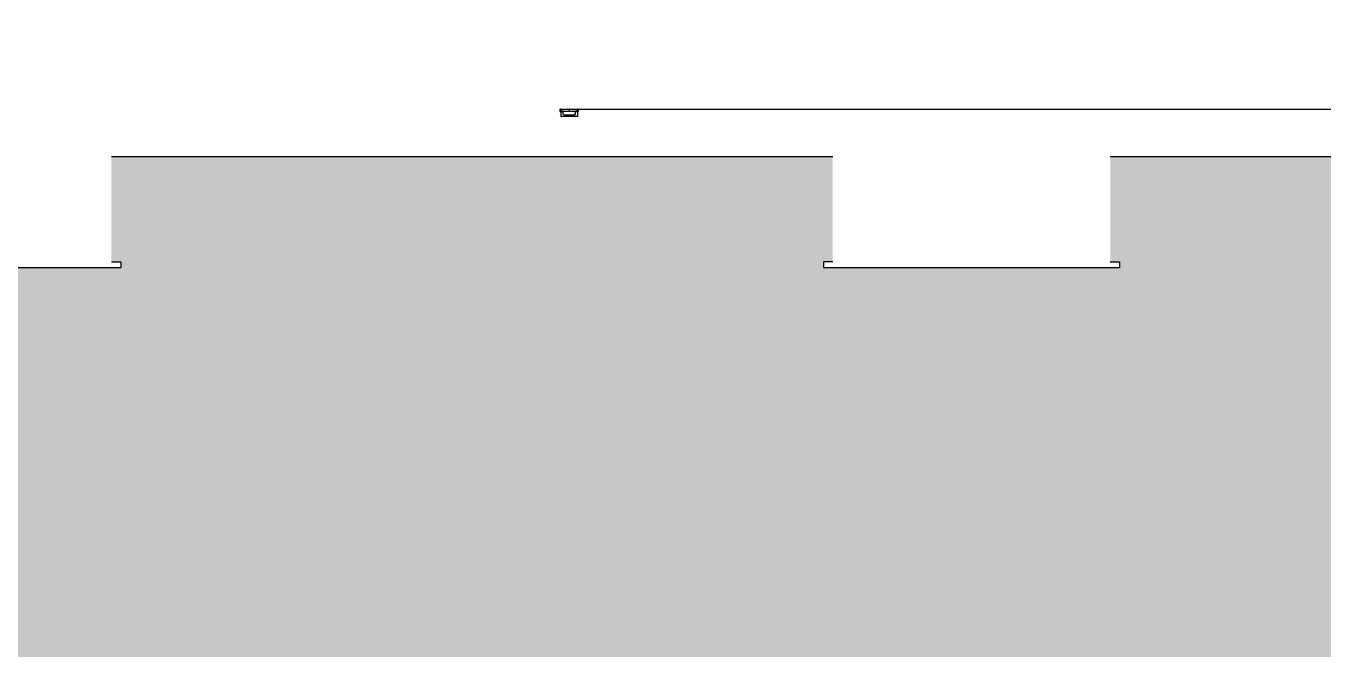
# Model space of a CAD drawing. Header units: millimetres. Extents: x 17311 to 801382, y -242618 to -104888.
# Drawn here: x 95470 to 109497, y -162158 to -155338 of the extents above; entities that cross this region are included whole.
import ezdxf

# ---------------------------------------------------------------- set-up
doc = ezdxf.new("R2010")
doc.units = ezdxf.units.MM
doc.header["$LTSCALE"] = 250
for name, color, linetype in [('A-ETC-9', 9, 'Continuous'), ('A-FIN', 6, 'Continuous'), ('A-버림CONC', 4, 'Continuous'), ('TR', 7, 'Continuous'), ('지반', 254, 'Continuous')]:
    doc.layers.add(name, color=color, linetype=linetype)

# ---------------------------------------------------------------- blocks, each defined once
blk = doc.blocks.new('*U231')
at = {"layer": 'A-ETC-9'}
for p, q in [((6, 170), (6, 147)), ((6, 170), (9, 170)), ((6, 147), (36, 147)), ((9, 170), (9, 150)), ((9, 150), (204, 150)), ((36, 150), (9, 150)), ((13, 170), (200, 170)), ((17, 170), (13, 170)), ((13, 170), (13, 150)), ((13, 150), (17, 150)), ((16, 147), (16, 90)), ((17, 150), (17, 170)), ((36, 150), (36, 120)), ((36, 147), (36, 150)), ((108, 170), (104, 170)), ((104, 170), (104, 150)), ((104, 150), (108, 150)), ((108, 150), (108, 170)), ((176, 120), (176, 150)), ((204, 150), (176, 150)), ((176, 150), (176, 147)), ((176, 147), (206, 147)), ((200, 170), (196, 170)), ((196, 170), (196, 150)), ((196, 150), (200, 150)), ((196, 147), (196, 90)), ((200, 150), (200, 170)), ((204, 150), (204, 170)), ((204, 170), (206, 170)), ((206, 147), (206, 170)), ((196, 90), (16, 90)), ((36, 120), (47, 110)), ((47, 110), (167, 110)), ((167, 110), (176, 120))]:
    blk.add_line(p, q, dxfattribs=at)

msp = doc.modelspace()

# ---------------------------------------------------------------- hatches: boundary and pattern name
at = {"layer": '지반'}
h = msp.add_hatch(dxfattribs=at)
h.set_pattern_fill('EARTH', color=251, scale=70, angle=45)
h.paths.add_polyline_path([(19867.6, -155938.1), (19867.6, -162158.4), (170632.4, -162158.4), (170632.4, -155338.1), (155918.4, -155338.1), (155918.4, -156058.1), (155968.4, -156058.1), (155968.4, -156118.1), (155248.4, -156118.1), (155248.4, -156058.1), (155348.4, -156058.1), (155348.4, -155818.1), (154340.3, -155818.1), (154340.3, -156958.1), (154440.3, -156958.1), (154440.3, -157018.1), (151100.3, -157018.1), (151100.3, -156958.1), (151200.3, -156958.1), (151200.3, -155818.1), (147765.3, -155818.1), (147765.3, -156458.1), (147865.3, -156458.1), (147865.3, -156518.1), (146025.3, -156518.1), (146025.3, -156458.1), (146125.3, -156458.1), (146125.3, -155748.1), (134795.3, -155748.1), (134795.3, -157288.1), (134895.3, -157288.1), (134895.3, -157348.1), (134095.3, -157348.1), (134095.3, -157288.1), (134195.3, -157288.1), (134195.3, -156748.1), (127595.3, -156748.1), (127595.3, -157288.1), (127695.3, -157288.1), (127695.3, -157348.1), (126895.3, -157348.1), (126895.3, -157288.1), (126995.3, -157288.1), (126995.3, -156748.1), (117995.3, -156748.1), (117995.3, -157888.1), (118095.3, -157888.1), (118095.3, -157948.1), (114895.3, -157948.1), (114895.3, -157888.1), (114995.3, -157888.1), (114995.3, -156748.1), (107195.3, -156748.1), (107195.3, -157888.1), (107295.3, -157888.1), (107295.3, -157948.1), (104095.3, -157948.1), (104095.3, -157888.1), (104195.3, -157888.1), (104195.3, -156748.1), (96395.3, -156748.1), (96395.3, -157888.1), (96495.3, -157888.1), (96495.3, -157948.1), (93295.3, -157948.1), (93295.3, -157888.1), (93395.3, -157888.1), (93395.3, -156748.1), (92095.3, -156748.1), (92095.3, -157088.1), (92195.3, -157088.1), (92195.3, -157148.1), (90495.3, -157148.1), (90495.3, -157088.1), (90595.3, -157088.1), (90595.3, -156388.1), (91195.3, -156388.1), (91195.3, -155748.1), (86975.3, -155748.1), (86905.3, -155818.1), (85665.3, -155818.1), (85665.3, -156758.1), (85765.3, -156758.1), (85765.3, -156818.1), (82425.3, -156818.1), (82425.3, -156758.1), (82525.3, -156758.1), (82525.3, -155818.1), (80915.3, -155818.1), (80915.3, -156458.1), (81015.3, -156458.1), (81015.3, -156518.1), (79175.3, -156518.1), (79175.3, -156458.1), (79275.3, -156458.1), (79275.3, -155818.1), (77315.3, -155818.1), (77315.3, -156058.1), (77415.3, -156058.1), (77415.3, -156118.1), (76675.3, -156118.1), (76675.3, -156058.1), (76775.3, -156058.1), (76775.3, -155818.1), (75796.7, -155818.1), (75736.7, -155748.1), (74909.2, -155748.1), (74195.3, -156164.6), (74195.3, -156288.1), (75045.3, -156288.1), (75045.3, -157288.1), (75145.3, -157288.1), (75145.3, -157348.1), (73445.3, -157348.1), (73445.3, -157288.1), (73545.3, -157288.1), (73545.3, -156288.1), (73995.3, -156288.1), (73995.3, -155938.1), (73925.3, -155938.1), (73925.3, -156038.1), (73895.3, -156038.1), (73895.3, -155938.1)])

# ---------------------------------------------------------------- linework, layer by layer
at = {"layer": 'A-FIN'}
msp.add_line((101435.3, -156238.1), (134295.3, -156238.1), dxfattribs=at)
at = {"layer": 'A-버림CONC'}
for p, q in [((96395.3, -157888.1), (96495.3, -157888.1)), ((96495.3, -157888.1), (96495.3, -157948.1)), ((104195.3, -157888.1), (104095.3, -157888.1)), ((104095.3, -157888.1), (104095.3, -157948.1)), ((107195.3, -157888.1), (107295.3, -157888.1)), ((107295.3, -157888.1), (107295.3, -157948.1))]:
    msp.add_line(p, q, dxfattribs=at)
at = {"layer": 'A-버림CONC', "elevation": 0}
for points in [[(96395.3, -156748.1), (104195.3, -156748.1)], [(107195.3, -156748.1), (114995.3, -156748.1)], [(93295.3, -157948.1), (96495.3, -157948.1)], [(104095.3, -157948.1), (107295.3, -157948.1)]]:
    msp.add_lwpolyline(points, dxfattribs=at)

# ---------------------------------------------------------------- block references
at = {"layer": 'TR'}
msp.add_blockref('*U231', (101238.8, -156408.1), dxfattribs=at)

doc.saveas('drawing.dxf')
